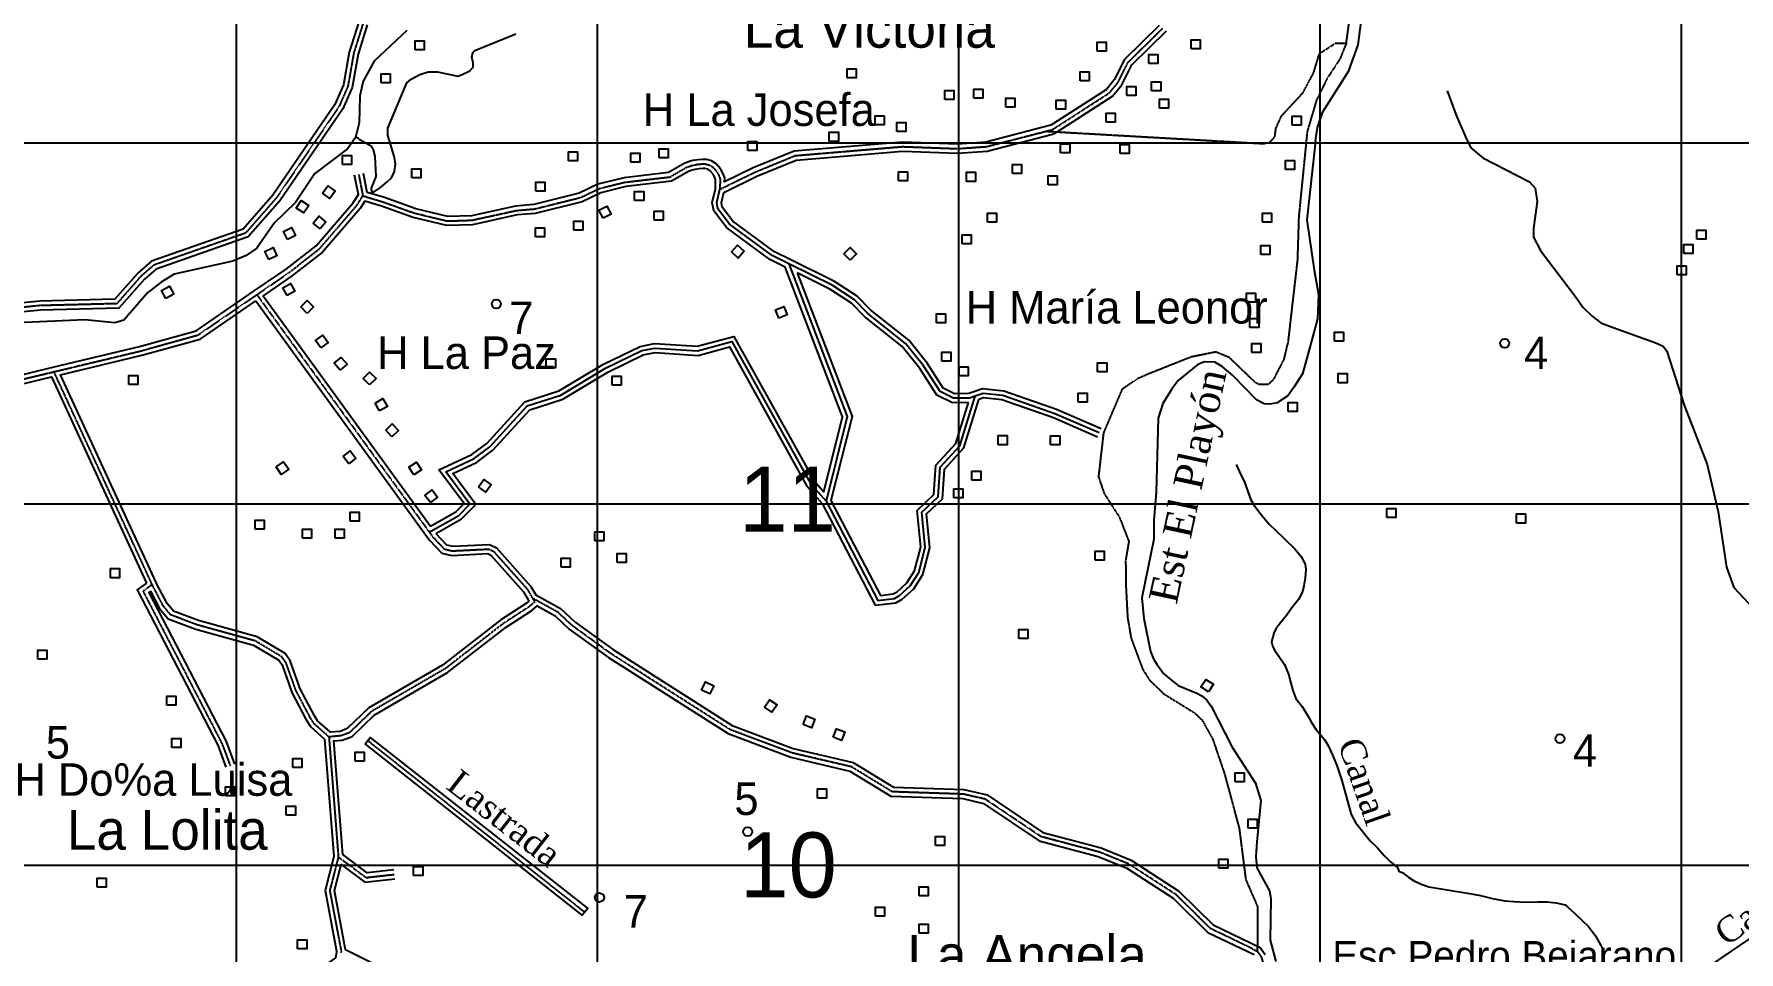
# Model space of a CAD drawing. Extents: x 638173 to 667318, y 9795622 to 9816401.
# Drawn here: x 655440 to 660159, y 9809760 to 9812301 of the extents above; entities that cross this region are included whole.
import ezdxf

# ---------------------------------------------------------------- set-up
doc = ezdxf.new("R2010")
doc.units = 0
doc.header["$MEASUREMENT"] = 0
doc.linetypes.add('DASHED', pattern=[0.75, 0.5, -0.25])
doc.linetypes.add('HIDDEN', pattern=[0.375, 0.25, -0.125])
for name, color, linetype in [('AEROPUERTO', 7, 'CONTINUOUS'), ('CAMINO4', 7, 'CONTINUOUS'), ('CAMINO5', 7, 'CONTINUOUS'), ('CAMINO6Y7', 7, 'CONTINUOUS'), ('CAUCECANALIZADO', 7, 'CONTINUOUS'), ('CUADRICULAUTM', 7, 'CONTINUOUS'), ('EDIFICACION', 7, 'CONTINUOUS'), ('NOMBRESPOBLADOS', 7, 'CONTINUOUS'), ('NOMBRESPROPIOS', 7, 'CONTINUOUS'), ('PARALELACAMINO', 7, 'CONTINUOUS'), ('PUNTOALTURA', 7, 'CONTINUOUS'), ('RIOINTERMITENTE', 7, 'CONTINUOUS'), ('RIOPERENNE', 7, 'CONTINUOUS'), ('TEXTOAZUL', 7, 'CONTINUOUS'), ('VALORCUADRICULAR', 7, 'CONTINUOUS')]:
    doc.layers.add(name, color=color, linetype=linetype)
doc.styles.add('cotas', font='SWITZN.TTF')
doc.styles.add('escuelas', font='SWZCONLN.TTF')
doc.styles.add('poblados', font='SWZCONDN.TTF')
doc.styles.add('rios', font='TIMESI_0.TTF')

# ---------------------------------------------------------------- blocks, each defined once
blk = doc.blocks.new('COTA')
at = {"layer": 'PUNTOALTURA', "color": 1, "linetype": 'Continuous'}
blk.add_circle((0, 0), 12.5, dxfattribs=at)
blk = doc.blocks.new('CASA')
at = {"layer": 'EDIFICACION', "color": 4, "linetype": 'Continuous'}
blk.add_lwpolyline([(-12.57, -13.81), (-12.57, 11.18), (12.43, 11.18), (12.43, -13.82), (-12.57, -13.81)], close=True, dxfattribs=at)

msp = doc.modelspace()

# ---------------------------------------------------------------- linework, layer by layer
at = {"layer": 'AEROPUERTO', "color": 5, "linetype": 'DASHED'}
msp.add_line((656963.98, 9809869.79), (656363.42, 9810344.76), dxfattribs=at)
at = {"layer": 'AEROPUERTO', "color": 5, "linetype": 'Continuous'}
msp.add_lwpolyline([(656356.39, 9810336.3), (656370.41, 9810353.17), (656972.66, 9809880.45), (656957.03, 9809861.26), (656356.39, 9810336.3)], dxfattribs=at)
at = {"layer": 'CAMINO4', "color": 2, "linetype": 'HIDDEN'}
for p, q in [((655767.14, 9810776.88), (655495.27, 9811366.12)), ((656256.22, 9810355.21), (656282.25, 9810022.88))]:
    msp.add_line(p, q, dxfattribs=at)
for points in [[(656289.78, 9812774.52), (656391.32, 9812655.13), (656421.76, 9812610.22), (656446.07, 9812551.28), (656452.77, 9812511.08), (656443.16, 9812472.1), (656351.07, 9812332.02), (656324.81, 9812248.12), (656308.79, 9812156.81), (656284, 9812099.84), (656110.57, 9811846.98), (656025.69, 9811749.98), (655771.55, 9811661.24), (655736.66, 9811631.13), (655669.19, 9811554.47), (655456.84, 9811549.15), (655296.12, 9811533.62)], [(656350.23, 9811853.14), (656406.06, 9811836.19), (656493.08, 9811805.31), (656584.17, 9811783.37), (656652.01, 9811785.64), (656774.91, 9811812.46), (656825.43, 9811816.8), (656952.73, 9811848.54), (657004.95, 9811873.45), (657075.28, 9811890.76), (657200.3, 9811905.34), (657246.3, 9811932.28), (657258.2, 9811936.13), (657266.51, 9811938.4), (657279.55, 9811940.67), (657290.5, 9811941.42), (657298.94, 9811941.13), (657309.96, 9811938.02), (657319.38, 9811932.02), (657329.61, 9811920.27), (657335.65, 9811908.93), (657339, 9811900.27), (657338.23, 9811871.29), (657435.86, 9811918.91), (657546.46, 9811964.48), (657843.72, 9811989.33), (657995.7, 9811983.71), (658076.21, 9811989.43), (658240.92, 9812031.89), (658254.78, 9812035.46), (658259.4, 9812037.38), (658265.65, 9812040.96), (658416.54, 9812138.37), (658440.48, 9812167.15), (658468.15, 9812222.87), (658564.33, 9812317.35)], [(656350.23, 9811853.14), (656350.04, 9811858.12), (656339.5, 9811912.31)], [(656056.71, 9811579.42), (656145.69, 9811640.4), (656229.37, 9811705.81), (656332.57, 9811825.36), (656350.23, 9811853.14)], [(655495.27, 9811366.12), (655735.32, 9811423.62), (655894.11, 9811467.99), (656056.71, 9811579.42)], [(656056.71, 9811579.42), (656533.97, 9810922.17), (656544.13, 9810908.18), (656575.39, 9810875.37), (656597.6, 9810870.16), (656698.55, 9810875.17), (656711.99, 9810868.8), (656805.08, 9810764.38), (656819.71, 9810738.89)], [(654341.93, 9811005.52), (654437.73, 9810959.07), (654456.29, 9810958.05), (654474.4, 9810995.24), (654477.16, 9811061.58), (654499.05, 9811115.34), (654536.04, 9811169.1), (654597.08, 9811219.06), (654659.74, 9811253.24), (654693.02, 9811258.75), (654713.53, 9811256.81), (654750.25, 9811232.79), (654796.73, 9811216.4), (654830.92, 9811219.28), (655332.02, 9811327.02), (655495.27, 9811366.12)], [(655767.14, 9810776.88), (655741.71, 9810758.36), (655959.95, 9810336.94), (655982.96, 9810275.41)], [(656256.22, 9810355.21), (656214.87, 9810391.76), (656204.36, 9810408.91), (656165.23, 9810483.14), (656137.59, 9810560.21), (656126.14, 9810576.63), (656052.54, 9810620.75), (655891.6, 9810665.23), (655818.38, 9810692.93), (655797.59, 9810717.68), (655767.14, 9810776.88)], [(656819.71, 9810738.89), (656825.64, 9810728.56), (656810.35, 9810715.45), (656739.36, 9810669.23), (656577.78, 9810543.77), (656373.96, 9810425.6), (656313.6, 9810367.22), (656290.21, 9810358.2), (656256.22, 9810355.21)], [(658811.83, 9809768.81), (658696.42, 9809824.44), (658601.11, 9809918.27), (658470.49, 9810002.87), (658389.56, 9810035.99), (658227.14, 9810079), (658072.55, 9810182.79), (658012.16, 9810196.7), (657815.37, 9810203.22), (657702.32, 9810272.27), (657537.91, 9810310.77), (657366.39, 9810375.42), (657036.63, 9810585.6), (656929.4, 9810663.39), (656889.91, 9810700.35), (656819.71, 9810738.89)], [(656282.25, 9810022.88), (656258.45, 9809929.88), (656290.03, 9809762.19), (656289.38, 9809757.91)], [(656282.25, 9810022.88), (656358.93, 9809965.82), (656436.98, 9809974.53)], [(658811.83, 9809768.81), (658826.05, 9809761.23), (658835.97, 9809746.97), (658857.97, 9809682.29), (658899.1, 9809631.16), (658947.27, 9809593.74), (659033, 9809553.2), (659156.5, 9809513.94), (659241.13, 9809463.75), (659272.57, 9809436.73), (659287.18, 9809424.17), (659402.84, 9809285.72), (659476.76, 9809216.92), (659509.67, 9809191.82)]]:
    msp.add_lwpolyline(points, dxfattribs=at)
at = {"layer": 'CAMINO5', "color": 7, "linetype": 'Continuous'}
for points in [[(657528.87, 9811664.85), (657482.65, 9811687.76), (657365.23, 9811774.17), (657332.96, 9811816.83), (657329.79, 9811834.57), (657338.23, 9811871.29)], [(657528.87, 9811664.85), (657690.97, 9811241.81), (657632.14, 9811008.07)], [(658044.95, 9811298.56), (658029.16, 9811293.04), (657985, 9811292.46), (657947.61, 9811311.23), (657901.92, 9811382.47), (657852.11, 9811444.54), (657748.08, 9811527.21), (657710.67, 9811565.54), (657649.03, 9811605.31), (657528.87, 9811664.85)], [(656533.97, 9810922.17), (656615.4, 9810968.44), (656646.65, 9810999.67), (656579.84, 9811089.39), (656658.45, 9811126.04), (656701.71, 9811158.56), (656805.18, 9811271.92), (656897.98, 9811301.6), (657022.15, 9811375.82), (657121.98, 9811424.44), (657158.29, 9811431.47), (657276.5, 9811424), (657371.08, 9811449.44), (657589.14, 9811056.49), (657632.14, 9811008.07)], [(657632.14, 9811008.07), (657775.29, 9810733.01), (657821.33, 9810738.7), (657835.84, 9810746.37), (657865.26, 9810773.41), (657888.8, 9810810.24), (657906.73, 9810879.15), (657897.32, 9810977.34), (657942.58, 9811020.03), (657948.05, 9811101.95), (658002.67, 9811161.4), (658044.95, 9811298.56)], [(658388.46, 9811196.56), (658265.73, 9811249.87), (658121.51, 9811300.21), (658066.72, 9811306.18), (658044.95, 9811298.56)]]:
    msp.add_lwpolyline(points, dxfattribs=at)
at = {"layer": 'CAMINO6Y7', "color": 2, "linetype": 'HIDDEN'}
for points in [[(659071.97, 9812275.38), (659114.7, 9812583.21), (659119.53, 9812687.67)], [(658240.92, 9812031.89), (658843.18, 9811997.68), (658861.35, 9812002.23), (658874.22, 9812016.68), (658877.25, 9812039.71), (658892.65, 9812074.22), (658951.4, 9812137.56), (658980.97, 9812192.16), (658997.95, 9812247.26), (659041.55, 9812275.35), (659071.97, 9812275.38)], [(659071.97, 9812275.38), (659054.11, 9812231.51), (659018.5, 9812177.37), (658989.12, 9812117.05), (658963.71, 9812030.7), (658940.32, 9811794.7), (658936.65, 9811675.92), (658910.6, 9811448.7), (658898.7, 9811400.1), (658870.24, 9811344.38), (658856.58, 9811331.06), (658831.5, 9811330.31), (658820.11, 9811336.31), (658747.98, 9811405.57), (658710.86, 9811420.61), (658642.92, 9811406.96), (658527.74, 9811361.06), (658493.88, 9811346.62), (658451.04, 9811316.87), (658399.96, 9811196.95), (658386, 9811075.47), (658401.93, 9811028.88), (658444, 9810963.27), (658470.08, 9810896.63)], [(658470.08, 9810896.63), (658461.33, 9810844.67), (658461.51, 9810781.29), (658466.6, 9810685.16), (658476.58, 9810627.43), (658508.75, 9810542.03), (658526.92, 9810513.25), (658565.71, 9810475.19), (658651.73, 9810421.9), (658672.65, 9810401.97), (658701.69, 9810350.45), (658734.85, 9810253.46), (658775.56, 9810102.16), (658793.66, 9809960.41), (658826.38, 9809884.77), (658825.72, 9809761.7)]]:
    msp.add_lwpolyline(points, dxfattribs=at)
at = {"layer": 'CAUCECANALIZADO', "color": 132, "linetype": 'Continuous'}
for points in [[(658766.84, 9811109.2), (658776.16, 9811088.71), (658790.04, 9811060.49), (658808.07, 9811011.85), (658816.21, 9810997.77), (658828.84, 9810979.88), (658843.35, 9810961.31), (658859.36, 9810942.84), (658874.17, 9810929.39), (658929.39, 9810875.88), (658946.67, 9810854.24), (658957.8, 9810833.37), (658960.07, 9810818.25), (658957.82, 9810795.57), (658954.73, 9810772.62), (658949.53, 9810755.29), (658939.99, 9810735.57), (658921.5, 9810712.16), (658906.15, 9810691.46), (658889.7, 9810670.98), (658877.44, 9810654.45), (658871.1, 9810642.21), (658865.37, 9810618.6), (658867.85, 9810607.53), (658873.54, 9810595.68), (658885.73, 9810578.56), (658900.58, 9810555.54), (658912.44, 9810528.91), (658917.33, 9810507.53), (658923.59, 9810483.54), (658932.47, 9810461.05), (658949.53, 9810438.93), (658965.15, 9810413.64), (658975.81, 9810394.87), (658987.55, 9810376.66), (659011.97, 9810348.26), (659023.16, 9810329.8), (659037.24, 9810295.87), (659046.18, 9810275.91), (659059.64, 9810234.87), (659085.8, 9810140.72), (659097.52, 9810117.94), (659138.4, 9810067.17), (659158.11, 9810047.63), (659176.76, 9810027.11), (659194.69, 9810008.86), (659213.81, 9809993.77), (659217.78, 9809983.53), (659228.3, 9809978.87), (659244.91, 9809965.53), (659258.15, 9809957.94), (659279.28, 9809947.23), (659300.8, 9809940.44), (659350.96, 9809931.71), (659418.87, 9809920.62), (659443.41, 9809916), (659476.47, 9809907.49), (659510.8, 9809901.35), (659535.95, 9809899.15), (659568.84, 9809897.62), (659603.44, 9809898.41), (659627.52, 9809898.11), (659652.74, 9809895.56), (659677.66, 9809890.17), (659685.51, 9809883.79), (659703.7, 9809867.41), (659725.17, 9809847.07), (659742.29, 9809830.31), (659761.47, 9809804.74), (659776.47, 9809777.7), (659786.51, 9809757.04)], [(659910.13, 9809607.22), (660276.38, 9809855.92)]]:
    msp.add_lwpolyline(points, dxfattribs=at)
at = {"layer": 'CUADRICULAUTM', "color": 2, "linetype": 'Continuous'}
for points in [[(656000, 9796930.07), (656000, 9797000), (656000, 9798000), (656000, 9799000), (656000, 9800000), (656000, 9801000), (656000, 9802000), (656000, 9803000), (656000, 9804000), (656000, 9805000), (656000, 9806000), (656000, 9807000), (656000, 9808000), (656000, 9809000), (656000, 9810000), (656000, 9811000), (656000, 9812000), (656000, 9813000), (656000, 9814000), (656000, 9815357.85)], [(657000, 9796929.3), (657000, 9797000), (657000, 9798000), (657000, 9799000), (657000, 9800000), (657000, 9801000), (657000, 9802000), (657000, 9803000), (657000, 9804000), (657000, 9805000), (657000, 9806000), (657000, 9807000), (657000, 9808000), (657000, 9809000), (657000, 9810000), (657000, 9811000), (657000, 9812000), (657000, 9813000), (657000, 9814000), (657000, 9815357.14)], [(658000, 9796928.52), (658000, 9797000), (658000, 9798000), (658000, 9799000), (658000, 9800000), (658000, 9801000), (658000, 9802000), (658000, 9803000), (658000, 9804000), (658000, 9805000), (658000, 9806000), (658000, 9807000), (658000, 9808000), (658000, 9809000), (658000, 9810000), (658000, 9811000), (658000, 9812000), (658000, 9813000), (658000, 9814000), (658000, 9815356.43)], [(659000, 9796927.74), (659000, 9797000), (659000, 9798000), (659000, 9799000), (659000, 9800000), (659000, 9801000), (659000, 9802000), (659000, 9803000), (659000, 9804000), (659000, 9805000), (659000, 9806000), (659000, 9807000), (659000, 9808000), (659000, 9809000), (659000, 9810000), (659000, 9811000), (659000, 9812000), (659000, 9813000), (659000, 9814000), (659000, 9815355.72)], [(660000, 9796926.97), (660000, 9797000), (660000, 9798000), (660000, 9799000), (660000, 9800000), (660000, 9801000), (660000, 9802000), (660000, 9803000), (660000, 9804000), (660000, 9805000), (660000, 9806000), (660000, 9807000), (660000, 9808000), (660000, 9809000), (660000, 9810000), (660000, 9811000), (660000, 9812000), (660000, 9813000), (660000, 9814000), (660000, 9815355.02)], [(655000, 9812000), (656000, 9812000), (657000, 9812000), (658000, 9812000), (659000, 9812000), (660000, 9812000), (661000, 9812000), (662000, 9812000), (663000, 9812000), (664000, 9812000), (665000, 9812000), (666617, 9812000)], [(655000, 9811000), (656000, 9811000), (657000, 9811000), (658000, 9811000), (659000, 9811000), (660000, 9811000), (661000, 9811000), (662000, 9811000), (663000, 9811000), (664000, 9811000), (665000, 9811000), (666616.19, 9811000)], [(655000, 9810000), (656000, 9810000), (657000, 9810000), (658000, 9810000), (659000, 9810000), (660000, 9810000), (661000, 9810000), (662000, 9810000), (663000, 9810000), (664000, 9810000), (665000, 9810000), (666615.38, 9810000)]]:
    msp.add_lwpolyline(points, dxfattribs=at)
at = {"layer": 'PARALELACAMINO', "color": 7, "linetype": 'Continuous'}
for points in [[(656185.54, 9812975.58), (656230.01, 9812853.82), (656271.92, 9812776.22), (656280.26, 9812766.42), (656381.36, 9812647.55), (656410.69, 9812604.27), (656433.97, 9812547.83), (656440.02, 9812511.57), (656431.54, 9812477.17), (656339.66, 9812337.42), (656312.64, 9812251.08), (656296.73, 9812160.43), (656273.02, 9812105.92), (656100.68, 9811854.66), (656018.46, 9811760.69), (655765.18, 9811672.26), (655727.84, 9811640.03), (655663.42, 9811566.83), (655456.08, 9811561.63), (655295.51, 9811546.12)], [(656362.48, 9812326.62), (656336.98, 9812245.16), (656320.85, 9812153.19), (656294.98, 9812093.76), (656120.46, 9811839.3), (656032.92, 9811739.27), (655777.92, 9811650.22), (655745.48, 9811622.23), (655674.96, 9811542.11), (655457.6, 9811536.67), (655296.73, 9811521.12)], [(658554.21, 9812324.93), (658457.89, 9812230.31), (658429.93, 9812174.02), (658408.15, 9812147.83), (658259.15, 9812051.64), (658253.87, 9812048.62), (658250.8, 9812047.34), (658074.19, 9812001.82), (657995.49, 9811996.23), (657843.43, 9812001.85), (657543.49, 9811976.78), (657430.73, 9811930.32), (657351.27, 9811891.52), (657351.56, 9811902.44), (657347.04, 9811914.14), (657339.97, 9811927.4), (657327.62, 9811941.59), (657315.12, 9811949.55), (657300.88, 9811953.57), (657290.29, 9811953.93), (657278.05, 9811953.1), (657263.79, 9811950.61), (657254.63, 9811948.11), (657241.16, 9811943.75), (657196.25, 9811917.45), (657073.05, 9811903.09), (657000.72, 9811885.28), (656948.48, 9811860.36), (656823.37, 9811829.17), (656773.03, 9811824.84), (656650.46, 9811798.09), (656585.45, 9811795.92), (656496.64, 9811817.31), (656409.97, 9811848.07), (656361.89, 9811862.66), (656351.77, 9811914.7)], [(658393.44, 9811208.03), (658270.29, 9811261.52), (658124.28, 9811312.48), (658065.26, 9811318.91), (658040.82, 9811310.36), (658026.96, 9811305.51), (657987.88, 9811305), (657956.28, 9811320.86), (657912.08, 9811389.78), (657860.98, 9811453.46), (657756.47, 9811536.51), (657718.63, 9811575.28), (657655.21, 9811616.2), (657534.42, 9811676.05), (657489.18, 9811698.47), (657374.1, 9811783.16), (657344.74, 9811821.98), (657342.55, 9811834.24), (657349.15, 9811862.67), (657440.99, 9811907.5), (657549.43, 9811952.18), (657844.01, 9811976.81), (657995.91, 9811971.19), (658078.23, 9811977.04), (658258.76, 9812023.58), (658264.93, 9812026.14), (658272.15, 9812030.28), (658424.93, 9812128.91), (658451.03, 9812160.28), (658478.41, 9812215.43), (658574.45, 9812309.77)], [(654363.61, 9811008.9), (654440.92, 9810971.41), (654448.69, 9810970.99), (654462.02, 9810998.37), (654464.76, 9811064.28), (654487.98, 9811121.31), (654526.75, 9811177.65), (654590.07, 9811229.47), (654655.61, 9811265.23), (654692.58, 9811271.35), (654717.79, 9811268.96), (654755.83, 9811244.08), (654798.36, 9811229.08), (654829.07, 9811231.67), (655329.25, 9811339.21), (655492.36, 9811378.28), (655732.18, 9811435.72), (655888.75, 9811479.47), (656049.64, 9811589.73), (656138.3, 9811650.49), (656220.71, 9811714.9), (656322.51, 9811832.84), (656337.61, 9811856.59), (656327.23, 9811909.92)], [(657518.95, 9811655.82), (657476.12, 9811677.05), (657356.36, 9811765.18), (657321.18, 9811811.68), (657317.03, 9811834.9), (657325.75, 9811872.46), (657326.44, 9811898.1), (657324.26, 9811903.72), (657319.25, 9811913.14), (657311.14, 9811922.45), (657304.8, 9811926.49), (657297, 9811928.69), (657290.71, 9811928.91), (657281.05, 9811928.24), (657269.23, 9811926.19), (657261.77, 9811924.15), (657251.44, 9811920.81), (657204.35, 9811893.23), (657077.51, 9811878.43), (657009.18, 9811861.62), (656956.98, 9811836.72), (656827.49, 9811804.43), (656776.79, 9811800.08), (656653.56, 9811773.19), (656582.89, 9811770.82), (656489.52, 9811793.31), (656402.15, 9811824.31), (656355.69, 9811838.42), (656342.63, 9811817.88), (656238.03, 9811696.72), (656153.08, 9811630.31), (656074.37, 9811576.37), (656537.51, 9810938.56)], [(656537.51, 9810938.56), (656607.76, 9810978.47), (656630.17, 9811000.87), (656560.65, 9811094.23), (656651.98, 9811136.82), (656693.27, 9811167.85), (656798.2, 9811282.81), (656892.8, 9811313.07), (657016.2, 9811386.82), (657117.99, 9811436.4), (657157.48, 9811444.05), (657275.24, 9811436.6), (657377.27, 9811464.05), (657599.4, 9811063.76), (657625.79, 9811034.05), (657677.88, 9811241.03), (657518.95, 9811655.82)], [(658026.3, 9811280.5), (657982.12, 9811279.92), (657938.94, 9811301.6), (657891.76, 9811375.16), (657843.24, 9811435.62), (657739.69, 9811517.91), (657702.71, 9811555.8), (657642.85, 9811594.42), (657551.99, 9811639.44)], [(657551.99, 9811639.44), (657704.06, 9811242.59), (657645.42, 9811009.63), (657782.37, 9810746.48), (657817.52, 9810750.82), (657828.57, 9810756.67), (657855.6, 9810781.51), (657877.2, 9810815.3), (657894.08, 9810880.16), (657884.29, 9810982.24), (657930.43, 9811025.76), (657935.87, 9811107.17), (657991.56, 9811167.78), (658026.3, 9811280.5)], [(656053.75, 9811562.24), (656534.51, 9810900.16), (656568.91, 9810864.05), (656596.46, 9810857.59), (656696.03, 9810862.53), (656704.35, 9810858.59), (656794.89, 9810757.03), (656808.87, 9810732.67), (656809.65, 9810731.31), (656802.84, 9810725.48), (656732.1, 9810679.42), (656570.78, 9810554.16), (656366.37, 9810435.65), (656306.73, 9810377.97), (656287.36, 9810370.5), (656260.48, 9810368.13), (656224.55, 9810399.89), (656215.23, 9810415.1), (656176.7, 9810488.19), (656148.79, 9810566), (656134.86, 9810585.98), (656057.51, 9810632.35), (655895.48, 9810677.12), (655825.85, 9810703.47), (655808.06, 9810724.65), (655778.5, 9810782.13), (655778.34, 9810782.44), (655513.01, 9811357.51), (655738.46, 9811411.52), (655899.47, 9811456.51), (656053.75, 9811562.24)], [(656552, 9810918.04), (656623.04, 9810958.41), (656663.13, 9810998.47), (656599.03, 9811084.55), (656664.92, 9811115.26), (656710.15, 9811149.27), (656812.16, 9811261.03), (656903.16, 9811290.13), (657028.1, 9811364.82), (657125.97, 9811412.48), (657159.1, 9811418.89), (657277.76, 9811411.4), (657364.89, 9811434.83), (657578.88, 9811049.22), (657621.77, 9811000.92), (657768.21, 9810719.54), (657825.14, 9810726.58), (657843.11, 9810736.07), (657874.92, 9810765.31), (657900.4, 9810805.18), (657919.38, 9810878.14), (657910.35, 9810972.44), (657954.73, 9811014.3), (657960.23, 9811096.73), (658013.78, 9811155.02), (658055.04, 9811288.85)], [(654342.17, 9810991.51), (654434.54, 9810946.73), (654463.89, 9810945.11), (654486.78, 9810992.11), (654489.56, 9811058.88), (654510.12, 9811109.37), (654545.33, 9811160.55), (654604.09, 9811208.65), (654663.87, 9811241.25), (654693.46, 9811246.15), (654709.27, 9811244.66), (654744.67, 9811221.5), (654795.1, 9811203.72), (654832.77, 9811206.89), (655334.79, 9811314.83), (655488.21, 9811351.57), (655751.5, 9810780.95)], [(658383.48, 9811185.09), (658261.17, 9811238.22), (658118.74, 9811287.94), (658068.18, 9811293.45), (658055.04, 9811288.85)], [(656552, 9810918.04), (656581.87, 9810886.69), (656598.74, 9810882.73), (656701.07, 9810887.81), (656719.63, 9810879.01), (656815.27, 9810771.73), (656828.8, 9810748.17), (656897.3, 9810710.55), (656937.37, 9810673.05), (657043.67, 9810595.94), (657372.01, 9810386.66), (657541.55, 9810322.75), (657707.12, 9810283.98), (657819.08, 9810215.6), (658013.78, 9810209.15), (658077.6, 9810194.45), (658232.37, 9810090.55), (658393.54, 9810047.87), (658476.31, 9810014), (658608.97, 9809928.07), (658703.71, 9809834.8), (658833.67, 9809772.16)], [(655751.5, 9810780.95), (655725.67, 9810762.14), (655948.5, 9810331.86), (655971.25, 9810271.03)], [(655762.7, 9810758.18), (655787.12, 9810710.71), (655810.91, 9810682.39), (655887.72, 9810653.34), (656047.57, 9810609.15), (656117.42, 9810567.28), (656126.39, 9810554.42), (656153.76, 9810478.09), (656193.49, 9810402.72), (656205.19, 9810383.63), (656244.16, 9810349.19), (656269.63, 9810023.98), (656245.65, 9809930.29), (656277.35, 9809761.97), (656277.02, 9809759.78), (656274.54, 9809743.39), (656181.79, 9809678.52), (656181.39, 9809678.26), (655781.69, 9809425.52), (655408.85, 9809200.9)], [(655762.7, 9810758.18), (655757.75, 9810754.58), (655971.4, 9810342.02), (655994.67, 9810279.79)], [(656435.59, 9809986.95), (656362.44, 9809978.79), (656294.27, 9810029.52), (656269.65, 9810343.84), (656293.06, 9810345.9), (656320.47, 9810356.47), (656381.55, 9810415.55), (656584.78, 9810533.38), (656746.62, 9810659.04), (656817.86, 9810705.42), (656832.23, 9810717.75), (656882.52, 9810690.15), (656921.43, 9810653.73), (657029.59, 9810575.26), (657360.77, 9810364.18), (657534.27, 9810298.79), (657697.52, 9810260.56), (657811.66, 9810190.84), (658010.54, 9810184.25), (658067.5, 9810171.13), (658221.91, 9810067.45), (658385.58, 9810024.11), (658464.67, 9809991.74), (658593.25, 9809908.47), (658689.13, 9809814.08), (658816.91, 9809752.49)], [(657343.52, 9809073.78), (657299.27, 9809094.83), (657083.12, 9809237.14), (657068.52, 9809246.75), (656752.04, 9809512.49), (656435.96, 9809698.49), (656302.13, 9809765.51), (656271.25, 9809929.47), (656289.74, 9810001.73), (656355.42, 9809952.85), (656438.37, 9809962.11)], [(658833.67, 9809772.16), (658847.24, 9809752.66)]]:
    msp.add_lwpolyline(points, dxfattribs=at)
at = {"layer": 'RIOINTERMITENTE', "color": 132, "linetype": 'Continuous'}
for points in [[(658986.8, 9812005.28), (658992, 9812042.6), (659006.71, 9812085.32), (659079.2, 9812198.89), (659105.3, 9812271.25), (659147.76, 9812603.37), (659142.18, 9812642.34), (659113.1, 9812730.96)], [(656330.58, 9812018.62), (656332.34, 9812015.23), (656335.84, 9812013.23), (656339.6, 9812009.97), (656355.11, 9812001.97), (656367.28, 9811994.39), (656373.88, 9811989.21), (656377.63, 9811983.7), (656378.23, 9811980.3), (656383.57, 9811962.43), (656385.84, 9811906.65), (656372.76, 9811873.87), (656373.72, 9811864.03), (656381.36, 9811864.48), (656399.35, 9811876.22), (656417.57, 9811891.48), (656429.08, 9811902.83), (656437.36, 9811920.84), (656440.03, 9811941.17), (656437.34, 9811959.55), (656419.38, 9812020.94), (656419.29, 9812040.54), (656471.86, 9812166.29), (656483.83, 9812175.94), (656508.08, 9812189.24), (656530.76, 9812196.28), (656556.34, 9812196.25), (656612.56, 9812184.32), (656622.96, 9812187.82), (656645.75, 9812199.41), (656655.11, 9812209.26), (656655.13, 9812221.33), (656652.01, 9812237.23), (656654.35, 9812249.5), (656660.08, 9812255.78), (656773.25, 9812301.93)], [(659351.23, 9812143.61), (659376.41, 9812076.27), (659402.12, 9812015.97), (659416.33, 9811986.25), (659450.27, 9811957.89), (659578.94, 9811891.35), (659595.01, 9811874.26), (659600.37, 9811837.08), (659590.39, 9811762.64), (659590.51, 9811738.99), (659609.35, 9811701.38), (659705.36, 9811575.3), (659726.86, 9811544.47), (659752.75, 9811520.19), (659776.65, 9811501.51), (659800.85, 9811492.31), (659928.37, 9811445.81), (659948.92, 9811436.82), (659959.22, 9811423.34), (660007.55, 9811273.3), (660071.12, 9811109.1), (660101.19, 9810978.39), (660124.56, 9810824.66), (660144.86, 9810768.78), (660198.73, 9810710.6)], [(658986.8, 9812005.28), (658962.66, 9811786.6), (658983.47, 9811647.13), (658995.01, 9811579.57), (658992.38, 9811512.81), (658973.19, 9811440.75), (658950.42, 9811359.93), (658928.01, 9811323.86), (658910.28, 9811299.24), (658880.74, 9811279.79), (658860.53, 9811276.5), (658844.87, 9811277.17), (658823.13, 9811288.29), (658758.33, 9811355.67), (658728.58, 9811380.85), (658708.38, 9811392.15), (658679.76, 9811393.36), (658660.67, 9811386.12), (658606.78, 9811341.86), (658589.83, 9811319.8), (658563.95, 9811277.74), (658551.21, 9811237.12), (658545.56, 9811032.81), (658538.92, 9810954.58), (658539.08, 9810902.17), (658506.5, 9810740.03), (658511.38, 9810682.57), (658530.48, 9810591.27), (658538.33, 9810571.19), (658547.69, 9810556.13), (658566.01, 9810530.9), (658583.77, 9810516.22), (658607.06, 9810497.65), (658658.75, 9810476.06), (658672.22, 9810468.63), (658685.65, 9810456.43), (658697.86, 9810440.56), (658756.48, 9810326.36), (658820.26, 9810227.06), (658835.81, 9810178.72), (658824.49, 9810064.23), (658821.43, 9810022.76), (658824.82, 9809992.62), (658859.28, 9809929.36), (658862.71, 9809907.55), (658861.51, 9809792.36), (658876.99, 9809733.14)]]:
    msp.add_lwpolyline(points, dxfattribs=at)
at = {"layer": 'RIOPERENNE', "color": 5, "linetype": 'Continuous'}
msp.add_lwpolyline([(656472.24, 9812310.5), (656381.76, 9812225.66), (656351.32, 9812170.65), (656341.65, 9812130.14), (656339.87, 9812055.41), (656329.45, 9812014.14), (656307.56, 9811982.83), (656217.19, 9811914.65), (656163.45, 9811834.93), (656104.79, 9811777.18), (656056.61, 9811708.36), (656027.18, 9811687.6), (655990.64, 9811672.08), (655827.49, 9811636.57), (655791.87, 9811613.59), (655754.64, 9811585.73), (655688.31, 9811508.98), (655663.98, 9811501.2), (655580.18, 9811509.66), (655372.07, 9811500.37)], dxfattribs=at)

# ---------------------------------------------------------------- block references
at = {"layer": 'EDIFICACION', "color": 4, "linetype": 'Continuous'}
for p in [(656507.31, 9812271.3), (658655, 9812273.42), (658394.88, 9812267.02), (658538.05, 9812233.17), (656413.71, 9812179.69), (657702.78, 9812193.37), (658348.12, 9812184.98), (657973.15, 9812133.3), (658053.96, 9812137.44), (658477.39, 9812144.73), (658545.86, 9812157.55), (658142.54, 9812112.53), (658282, 9812106.6), (658567.27, 9812109.38), (657780.91, 9812063.46), (657840.68, 9812044.91), (658419.87, 9812070.71), (658934.68, 9812062.5), (657427.77, 9811992.36), (657653.73, 9812017.69), (656306.31, 9811953.96), (656931.78, 9811963.44), (657104.28, 9811959.81), (657182.75, 9811971.89), (658293.99, 9811985.71), (658458.6, 9811984.01), (656498.01, 9811916.99), (657845.03, 9811908.06), (658033.08, 9811906.95), (658160.26, 9811928.66), (658259.78, 9811897.42), (658916.15, 9811939.99), (656841.01, 9811879.76), (657114.93, 9811853.74), (657168.52, 9811799.68), (656840.08, 9811753.61), (656946.16, 9811772.17), (658091.19, 9811794.25), (658852.67, 9811794.24), (658021.3, 9811734.03), (660018.65, 9811706.91), (660054.98, 9811746.67), (658848.21, 9811704.34), (660000, 9811647.84), (658808.18, 9811572.37), (657950.58, 9811515.43), (658817.18, 9811501.95), (658823.15, 9811432.71), (659051.62, 9811464.13), (656870.46, 9811391.01), (657964.81, 9811409.51), (658396.35, 9811379.27), (655715.03, 9811344.23), (657052.61, 9811342.57), (658013.08, 9811368.9), (659061.62, 9811349.56), (658342.12, 9811295.61), (658923.37, 9811270.14), (658121.24, 9811177.95), (658266.27, 9811177.8), (658048.09, 9811079.52), (657998.11, 9811030.53), (656327.78, 9810966.11), (659196.43, 9810976.2), (659555.27, 9810961.09), (656064.95, 9810943.99), (656195.88, 9810918.82), (656285.94, 9810918.94), (657004.42, 9810911.91), (658389.64, 9810858.16), (655663.86, 9810809.75), (656911.78, 9810838.44), (657066.82, 9810851.82), (658178.17, 9810641.35), (655463.37, 9810584.28), (655820.14, 9810456.83), (655833.74, 9810339.41), (656341.25, 9810301.79), (656168.45, 9810284.29), (658776.81, 9810244.31), (655982.42, 9810205.79), (657621.37, 9810199.81), (656150.81, 9810152.25), (658812.56, 9810116.18), (657947.32, 9810068.02), (656503.29, 9809985.43), (658731.94, 9810005.13), (655627.64, 9809953.08), (657901.95, 9809928.74), (657781.78, 9809872.64), (657902.56, 9809825.98), (656182.26, 9809782.4)]:
    msp.add_blockref('CASA', p, dxfattribs=at)
for p, xscale, yscale, rotation in [((656257.05, 9811864.4), 1.000000647270686, 1.000000647270686, 324.3533340324582), ((656183.97, 9811823.95), 1.000000252142882, 1.000000252142882, 326.8236355270045), ((657019.91, 9811809.07), 0.9999996302640505, 0.9999996302640505, 27.48539620565523), ((656146.38, 9811749.98), 0.9999995892593689, 0.9999995892593689, 25.9147500489397), ((656229.41, 9811779.73), 1.000000179251738, 1.000000179251738, 50.72457850938081), ((657389.19, 9811699.52), 1.000002914351936, 1.000002914351936, 318.1656083049689), ((656095.1, 9811694.22), 0.99999986105901, 0.99999986105901, 24.7798737197412), ((657698.21, 9811693.26), 1.000000482308858, 1.000000482308858, 45.60051365490507), ((655809.21, 9811586.94), 1.000000952463548, 1.000000952463548, 28.93169228853829), ((656144.75, 9811594.98), 1.000000195341349, 1.000000195341349, 28.8272049933694), ((656195.12, 9811546.38), 0.9999983130718437, 0.9999983130718437, 45.0216958710074), ((657507.64, 9811532.09), 0.9999998908529905, 0.9999998908529905, 22.04259232654895), ((656236.08, 9811451.06), 1.000002166240953, 1.000002166240953, 35.51472643143581), ((656287.95, 9811389.34), 1.000001131585011, 1.000001131585011, 40.43868617430459), ((656368.01, 9811348.36), 1.000001534106741, 1.000001534106741, 45), ((656400.53, 9811275.9), 1.000000853020277, 1.000000853020277, 30.27176275964434), ((656430.25, 9811204.77), 0.9999996910554935, 0.9999996910554935, 43.55603612583061), ((656128.65, 9811099.83), 1.000002454140311, 1.000002454140311, 304.4023179005168), ((656312.46, 9811130.15), 0.9999985136936134, 0.9999985136936134, 38.67935052694998), ((656494.21, 9811099.36), 0.9999982492445351, 0.9999982492445351, 32.01576244268068), ((656688.64, 9811050.93), 0.9999998418902473, 0.9999998418902473, 324.3309717751267), ((656538.7, 9811022.64), 0.999998078720325, 0.999998078720325, 37.51915538802776), ((657305.14, 9810491.75), 0.9999981976254027, 0.9999981976254027, 334.5272603107662), ((658685.74, 9810497.82), 1.000001938037773, 1.000001938037773, 57.20475473581682), ((657479.88, 9810441.85), 1.000002370266349, 1.000002370266349, 325.2938107602288), ((657585.62, 9810398.08), 1.000001022373073, 1.000001022373073, 338.7448251545118), ((657668.67, 9810362.88), 1.000000822304751, 1.000000822304751, 338.538268577566)]:
    msp.add_blockref('CASA', p, dxfattribs=dict(at, xscale=xscale, yscale=yscale, rotation=rotation))
at = {"layer": 'PUNTOALTURA', "color": 1, "linetype": 'Continuous'}
for p in [(656719.4, 9811553.91), (659510.35, 9811445.02), (659663.11, 9810350.39), (657414.97, 9810092.57), (657005.11, 9809910.53)]:
    msp.add_blockref('COTA', p, dxfattribs=at)

# ---------------------------------------------------------------- texts
at = {"layer": 'NOMBRESPOBLADOS', "color": 7, "linetype": 'Continuous', "style": 'poblados'}
for s, p in [('La Victoria', (657404.46, 9812263.07)), ('La Lolita', (655530.77, 9810042.89)), ('La Angela', (657857.15, 9809696.32))]:
    msp.add_text(s, height=110, dxfattribs=at).set_placement(p)
at = {"layer": 'NOMBRESPROPIOS', "color": 6, "linetype": 'Continuous', "style": 'escuelas'}
for s, height, p in [('H La Josefa', 90, (657124.98, 9812046.5)), ('H Mar%%237a Leonor', 90, (658018.61, 9811499.48)), ('H La Paz', 90, (656389.44, 9811373.81)), ('H Do%a Luisa', 90, (655385.75, 9810192.16)), ('Esc Pedro Bejarano', 80, (659033.45, 9809709.99))]:
    msp.add_text(s, height=height, dxfattribs=at).set_placement(p)
at = {"layer": 'PUNTOALTURA', "color": 7, "linetype": 'Continuous', "style": 'cotas'}
for s, p in [('7', (656755.22, 9811470.23)), ('4', (659564.15, 9811373.27)), ('5', (655472.63, 9810295.12)), ('4', (659699.18, 9810272.3)), ('5', (657378.34, 9810138.99)), ('7', (657072.07, 9809827.22))]:
    msp.add_text(s, height=90, dxfattribs=at).set_placement(p)
at = {"layer": 'TEXTOAZUL', "color": 5, "linetype": 'Continuous', "style": 'rios'}
msp.add_text('Est El Play%%243n', height=80, rotation=77.83919, dxfattribs=at).set_placement((658602.43, 9810719.8))
at = {"layer": 'TEXTOAZUL', "color": 4, "linetype": 'Continuous', "style": 'rios'}
for s, rotation, p in [('Canal', 289.26549, (659047.54, 9810336.79)), ('Lastrada', 322.01204, (656576.87, 9810214.1)), ('Canal', 35.87082, (660124.17, 9809773.58))]:
    msp.add_text(s, height=70, rotation=rotation, dxfattribs=at).set_placement(p)
at = {"layer": 'VALORCUADRICULAR', "color": 6, "linetype": 'Continuous', "style": 'poblados'}
for s, p in [('11', (657391.51, 9810923.63)), ('10', (657394.32, 9809910.75))]:
    msp.add_text(s, height=180, dxfattribs=at).set_placement(p)

doc.saveas('drawing.dxf')
